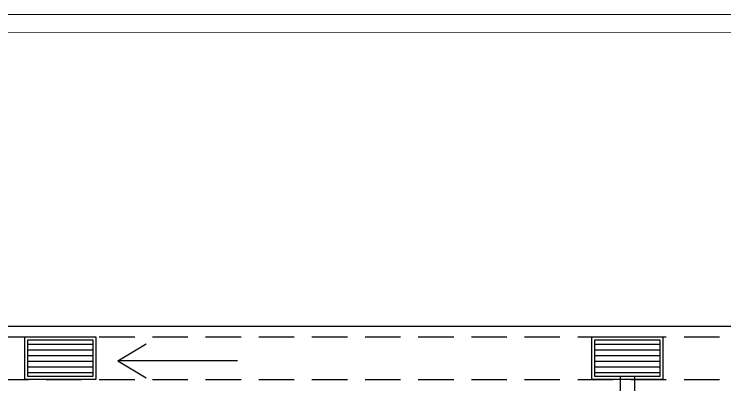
# Model space of a CAD drawing. Header units: inches. Extents: x 16928 to 514628, y -1471 to 241387.
# Drawn here: x 60888 to 65901, y 60073 to 62688 of the extents above; entities that cross this region are included whole.
import ezdxf

# ---------------------------------------------------------------- set-up
doc = ezdxf.new("R2010")
doc.units = ezdxf.units.IN
doc.header["$MEASUREMENT"] = 0
doc.linetypes.add('DASHED2', pattern=[0.375, 0.25, -0.125])
doc.linetypes.add('HIDDEN', pattern=[0.375, 0.25, -0.125])
for name, color, linetype in [('DOWNPIPE', 8, 'Continuous'), ('drain', 8, 'Continuous'), ('LW', 2, 'Continuous'), ('MSGRATING', 8, 'Continuous')]:
    doc.layers.add(name, color=color, linetype=linetype)

# ---------------------------------------------------------------- blocks, each defined once
blk = doc.blocks.new('ARR')
at = {"layer": 'drain'}
for p, q in [((-2150568.8, -694433.7), (-2150768.5, -694314.1)), ((-2151412.9, -694433.7), (-2150568.8, -694433.7)), ((-2150568.8, -694433.7), (-2150768.5, -694553.3))]:
    blk.add_line(p, q, dxfattribs=at)

msp = doc.modelspace()

# ---------------------------------------------------------------- linework, layer by layer
at = {"layer": 'DOWNPIPE', "linetype": 'HIDDEN', "ltscale": 1000}
for p, q in [((65163.6, 60135.5), (65163.6, 58935.5)), ((65263.6, 60135.5), (65263.6, 58935.5))]:
    msp.add_line(p, q, dxfattribs=at)
at = {"layer": 'drain', "linetype": 'DASHED2', "ltscale": 1000}
for points in [[(55863.6, 60410.5), (66938.6, 60410.5), (66938.6, 57910.5), (70938.6, 57910.5), (70938.6, 42460.5), (68938.6, 42460.5), (68938.6, 39485.5), (72438.6, 39485.5), (72438.6, 30960.5), (70938.6, 30960.5), (70938.6, 23960.5), (45988.6, 23960.5), (45988.6, 34410.5)], [(55863.6, 60110.5), (66638.6, 60110.5), (66638.6, 57610.5), (70638.6, 57610.5), (70638.6, 42760.5), (68638.6, 42760.5), (68638.6, 39185.5), (72138.6, 39185.5), (72138.6, 31260.5), (70638.6, 31260.5), (70638.6, 24260.5), (46288.6, 24260.5), (46288.6, 34110.5)]]:
    msp.add_lwpolyline(points, dxfattribs=at)
at = {"layer": 'LW', "linetype": 'Continuous', "lineweight": 0}
for p, q in [((51642.3, 62682.7), (74497.6, 62687.7)), ((51642.3, 62557.7), (74497.6, 62562.7))]:
    msp.add_line(p, q, dxfattribs=at)
at = {"layer": 'LW'}
msp.add_line((55863.6, 60485.5), (67013.6, 60485.5), dxfattribs=at)
at = {"layer": 'MSGRATING'}
for p, q in [((60983.6, 60360.5), (61443.6, 60360.5)), ((64983.6, 60360.5), (65443.6, 60360.5)), ((60983.6, 60320.5), (61443.6, 60320.5)), ((64983.6, 60320.5), (65443.6, 60320.5)), ((60983.6, 60280.5), (61443.6, 60280.5)), ((64983.6, 60280.5), (65443.6, 60280.5)), ((60983.6, 60240.5), (61443.6, 60240.5)), ((64983.6, 60240.5), (65443.6, 60240.5)), ((60983.6, 60200.5), (61443.6, 60200.5)), ((60983.6, 60160.5), (61443.6, 60160.5)), ((64983.6, 60200.5), (65443.6, 60200.5)), ((64983.6, 60160.5), (65443.6, 60160.5))]:
    msp.add_line(p, q, dxfattribs=at)
for points in [[(60963.6, 60110.5), (60963.6, 60410.5), (61463.6, 60410.5), (61463.6, 60110.5)], [(64963.6, 60110.5), (64963.6, 60410.5), (65463.6, 60410.5), (65463.6, 60110.5)], [(60983.6, 60130.5), (60983.6, 60390.5), (61443.6, 60390.5), (61443.6, 60130.5)], [(64983.6, 60130.5), (64983.6, 60390.5), (65443.6, 60390.5), (65443.6, 60130.5)]]:
    msp.add_lwpolyline(points, close=True, dxfattribs=at)

# ---------------------------------------------------------------- block references
at = {"layer": 'drain', "rotation": 180}
msp.add_blockref('ARR', (-2088949.9, -634191.8), dxfattribs=at)

doc.saveas('drawing.dxf')
